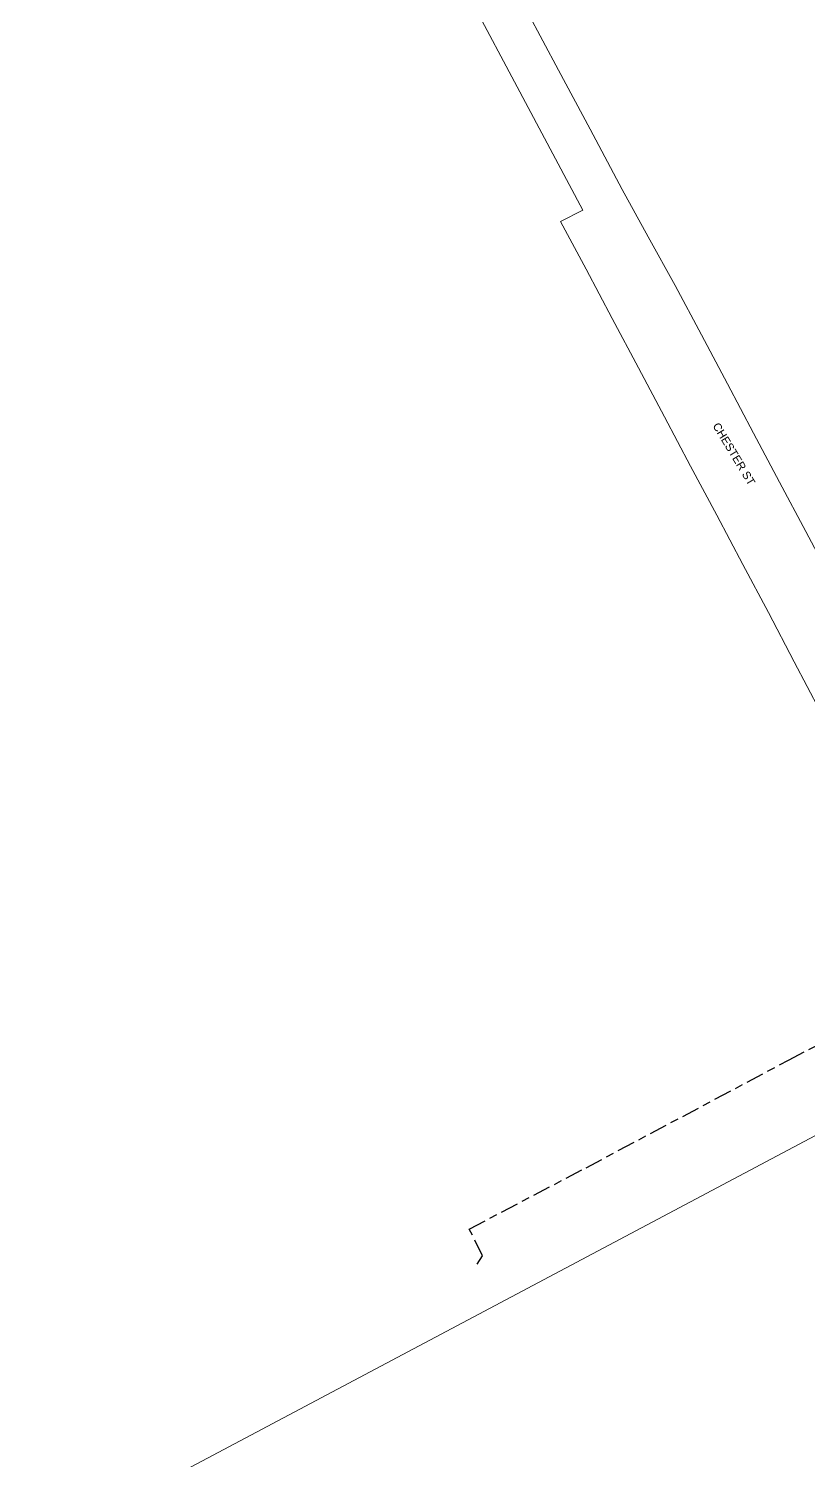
# Model space of a CAD drawing. Header units: metres. Extents: x 301589 to 305563, y 6268713 to 6270518.
# Drawn here: x 303205.1 to 303380.3, y 6269750.5 to 6270072.5 of the extents above; entities that cross this region are included whole.
import ezdxf

# ---------------------------------------------------------------- set-up
doc = ezdxf.new("R2010")
doc.units = ezdxf.units.M
doc.linetypes.add('Cable Exist UG', pattern=[8.2, 4, -1.2, 1.8, -1.2])
doc.layers.add('Cadastre Land Parcels_SP_EXT', color=7, linetype='Continuous', lineweight=5)
doc.layers.add('Cadastre Roads_SP_EXT', color=9, linetype='Continuous', lineweight=5)
doc.layers.add('Mains_HV_EXT', color=1, linetype='Continuous')
doc.styles.get("Standard").update_dxf_attribs({"font": 'arial.ttf'})

msp = doc.modelspace()

# ---------------------------------------------------------------- linework, layer by layer
at = {"layer": 'Cadastre Land Parcels_SP_EXT', "linetype": 'Continuous'}
msp.add_lwpolyline([(303398.371, 6269718.135), (303429.885, 6269734.853), (303424.914, 6269744.336), (303419.097, 6269755.434), (303401.436, 6269789.126), (303395.619, 6269800.224), (303389.801, 6269811.322), (303383.072, 6269824.159), (303205.076, 6269729.577), (303237.574, 6269668.292), (303241.079, 6269661.683), (303252.247, 6269640.621), (303398.371, 6269718.135)], close=True, dxfattribs=at)
at = {"layer": 'Cadastre Roads_SP_EXT', "linetype": 'Continuous'}
for points in [[(303290.307, 6270105.694), (303329.643, 6270031.706), (303324.63, 6270029.09), (303330.363, 6270018.409), (303336.25, 6270007.314), (303342.137, 6269996.216), (303347.977, 6269985.209), (303353.864, 6269974.113), (303359.731, 6269963.052), (303365.619, 6269951.956), (303371.379, 6269941.185), (303377.156, 6269930.053), (303383.008, 6269918.981)], [(303385.541, 6269948.528), (303379.758, 6269959.362), (303373.871, 6269970.457), (303368.002, 6269981.519), (303362.115, 6269992.615), (303356.275, 6270003.623), (303350.388, 6270014.718), (303344.287, 6270025.708), (303338.505, 6270036.332), (303331.256, 6270049.876), (303324.195, 6270063.134), (303317.134, 6270076.392)]]:
    msp.add_lwpolyline(points, dxfattribs=at)
at = {"layer": 'Mains_HV_EXT', "linetype": 'Cable Exist UG'}
msp.add_lwpolyline([(303305.919, 6269794.577), (303307.084, 6269796.441), (303304.114, 6269802.507), (303304.114, 6269802.507), (303330.37, 6269816.3), (303375.845, 6269840.484), (303397.223, 6269851.737), (303397.223, 6269851.737), (303410.604, 6269858.628), (303419.759, 6269855.783), (303431.717, 6269833.192), (303437.543, 6269822.158), (303437.543, 6269822.158), (303443.413, 6269811.072), (303459.087, 6269781.422), (303450.842, 6269776.649), (303450.33, 6269774.885)], dxfattribs=at)

# ---------------------------------------------------------------- texts
at = {"layer": 'Cadastre Roads_SP_EXT'}
msp.add_text('CHESTER ST', height=1.8, rotation=301.11369, dxfattribs=at).set_placement((303358.725, 6269983.182))

doc.saveas('drawing.dxf')
